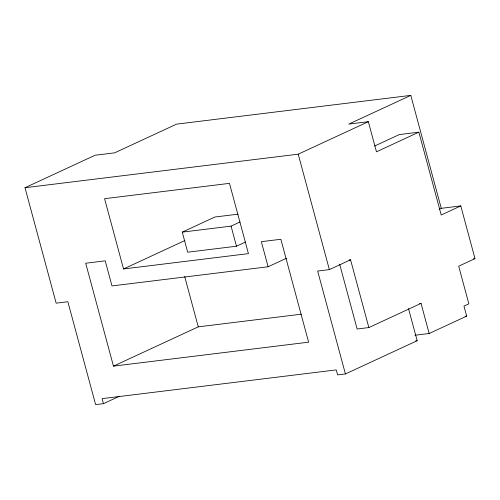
<?xml version="1.0" encoding="UTF-8"?>
<svg xmlns="http://www.w3.org/2000/svg" width="500" height="500" viewBox="0 0 500 500"><rect width="100%" height="100%" fill="white"/><g stroke="black" fill="none" stroke-linecap="round" stroke-linejoin="round"><path stroke-width="0.75" d="M119.569 396.181L103.431 403.663L95.625 404.619L67.856 301.725L56.15 303.163L25 187.712L95.125 155.231L114.637 152.838L176.606 124.131L410.794 95.381L441.262 208.319L439.169 209.288M410.794 95.381L348.825 124.087L368.338 121.694L376.463 151.806L418.862 132.169L441.213 214.988L460.781 205.919L475 258.625L458.694 266.175L468.85 303.825L463.956 306.087L466.669 316.125L429.156 333.5L414.9 335.25M25 187.712L298.219 154.175L368.338 121.694M245.494 242.031L236.475 246.213L187.681 252.2L182.269 232.125L214.881 217.013L238.113 214.163M374.619 146.019L399.35 134.562L418.862 132.169M123.537 268.956L248.438 253.625L229.475 183.356L104.575 198.688L123.537 268.956L184.994 240.494M182.269 232.125L231.056 226.131L240.075 221.956M268.113 266.769L261.337 241.669L280.856 239.275L308.619 342.169L113.462 366.131L85.7 263.231L105.213 260.837L111.988 285.931L268.113 266.769L286.481 258.256M113.462 366.131L198.263 326.85L301.262 314.2M103.431 403.663L102.075 398.638L336.256 369.894L337.612 374.913L345.419 373.95L317.656 271.056L329.363 269.619L350.562 259.8L368.85 327.562L357.137 329L339.669 264.25M368.85 327.562L421.031 303.387L429.156 333.5M345.419 373.95L417.175 340.712L408.5 308.569M441.262 208.319L460.781 205.919M349.1 259.981L350.562 259.8M473.45 258.812L475 258.625M419.531 303.569L421.031 303.387M465.119 316.319L466.669 316.125M415.756 340.887L417.175 340.712M298.219 154.175L329.363 269.619M231.056 226.131L236.475 246.213M184.688 276.525L198.263 326.85"/></g></svg>
